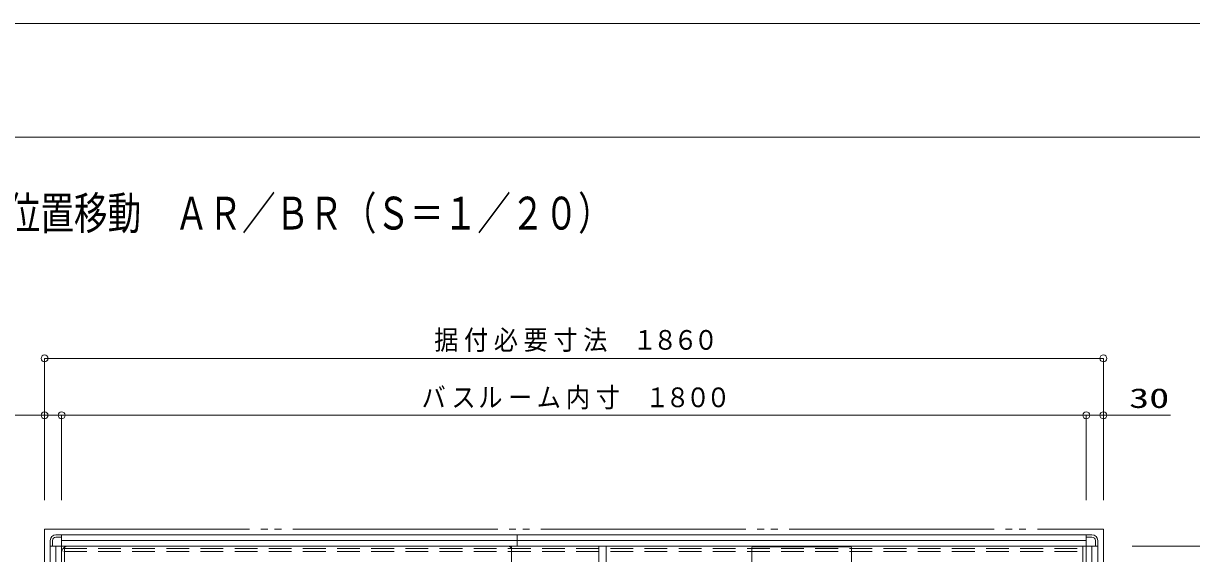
# Model space of a CAD drawing. Units: millimetres on the paper. Extents: x -305 to 305, y -152 to 152.
# Drawn here: x -246.8 to -144.2, y 101.9 to 148.5 of the extents above; entities that cross this region are included whole.
import ezdxf
from ezdxf.enums import TextEntityAlignment as Align

# ---------------------------------------------------------------- set-up
doc = ezdxf.new("R2010")
doc.units = ezdxf.units.MM
doc.linetypes.add('DASHED2', pattern=[3, 2, -1])
doc.linetypes.add('LONG_DOUBLE_CHAIN', pattern=[21.8, 18, -1, 0.6, -0.6, 0.6, -1])
for name, color, linetype, lineweight in [('0-0_0', 7, 'Continuous', 9), ('0-1_VIEW0001', 7, 'Continuous', 9), ('0-3_図面枠', 3, 'Continuous', 9), ('0-4_DEFPOINTS', 7, 'Continuous', 9)]:
    doc.layers.add(name, color=color, linetype=linetype, lineweight=lineweight)
doc.styles.add('ＭＳ ゴシック', font='')
doc.styles.get('ＭＳ ゴシック').set_extended_font_data('MS Gothic')

# ---------------------------------------------------------------- blocks, each defined once
blk = doc.blocks.new('_ORIGIN')
at = {"layer": '0-0_0'}
blk.add_line((0, 0), (-1, 0), dxfattribs=at)
blk.add_circle((0, 0), 0.5, dxfattribs=at)

msp = doc.modelspace()

# ---------------------------------------------------------------- linework, layer by layer
at = {"layer": '0-1_VIEW0001'}
for p, q in [((-244.934, 106.612), (-244.934, 119.072)), ((-244.334, 119.072), (-152.534, 119.072)), ((-151.934, 106.612), (-151.934, 119.072)), ((-245.534, 114.072), (-246.134, 114.072)), ((-243.434, 114.072), (-244.934, 114.072)), ((-243.434, 106.612), (-243.434, 114.072)), ((-242.834, 114.072), (-154.034, 114.072)), ((-242.834, 114.072), (-242.234, 114.072)), ((-154.034, 114.072), (-154.634, 114.072)), ((-153.434, 106.612), (-153.434, 114.072)), ((-153.434, 106.613), (-153.434, 114.072)), ((-151.934, 114.072), (-153.434, 114.072)), ((-151.934, 106.612), (-151.934, 114.072)), ((-151.934, 114.072), (-146.032, 114.072)), ((-151.334, 114.072), (-150.734, 114.072)), ((-244.434, 103.073), (-244.434, 32.048)), ((-244.23, 102.573), (-244.23, 103.069)), ((-153.434, 103.573), (-243.934, 103.573)), ((-243.93, 103.369), (-243.434, 103.369)), ((-153.434, 103.573), (-243.434, 103.573)), ((-243.434, 31.573), (-243.434, 103.573)), ((-243.434, 103.173), (-243.434, 103.573)), ((-153.434, 103.073), (-243.434, 103.073)), ((-203.434, 102.573), (-203.434, 103.573)), ((-153.434, 77.449), (-153.434, 103.573)), ((-152.934, 103.573), (-153.434, 103.573)), ((-152.934, 103.373), (-153.434, 103.373)), ((-152.634, 102.573), (-152.634, 103.073)), ((-152.434, 102.573), (-152.434, 103.073)), ((-152.434, 102.573), (-244.434, 102.573)), ((-244.434, 102.573), (-244.034, 102.573)), ((-243.934, 32.573), (-243.934, 102.573)), ((-243.434, 33.123), (-243.434, 102.024)), ((-242.884, 102.574), (-204.184, 102.574)), ((-203.934, 102.573), (-203.934, 32.573)), ((-203.934, 102.324), (-203.934, 32.823)), ((-182.809, 102.47), (-182.809, 94.068)), ((-174.177, 102.518), (-182.692, 102.518)), ((-174.059, 94.068), (-174.059, 102.47)), ((-152.934, 77.498), (-152.934, 102.573)), ((-152.434, 102.573), (-152.834, 102.573)), ((-152.434, 77.498), (-152.434, 102.573)), ((-149.394, 102.573), (-132.983, 102.573))]:
    msp.add_line(p, q, dxfattribs=at)
at = {"layer": '0-1_VIEW0001', "linetype": 'LONG_DOUBLE_CHAIN'}
for p, q in [((-244.934, 104.073), (-151.934, 104.073)), ((-244.934, 104.073), (-244.934, 31.073)), ((-151.934, 104.073), (-151.934, 77.498))]:
    msp.add_line(p, q, dxfattribs=at)
at = {"layer": '0-1_VIEW0001', "color": 6, "linetype": 'DASHED2'}
for p, q in [((-243.234, 102.373), (-153.734, 102.373)), ((-243.234, 102.123), (-153.734, 102.123)), ((-243.184, 97.623), (-243.184, 102.573)), ((-153.734, 97.623), (-153.734, 102.573))]:
    msp.add_line(p, q, dxfattribs=at)
at = {"layer": '0-1_VIEW0001', "color": 2}
for p, q in [((-196.252, 97.923), (-196.252, 102.573)), ((-195.617, 97.923), (-195.617, 102.573))]:
    msp.add_line(p, q, dxfattribs=at)
at = {"layer": '0-1_VIEW0001'}
for points in [[(-244.934, 106.612), (-244.934, 114.072), (-250.971, 114.072)], [(-198.309, 32.573), (-244.434, 32.573), (-244.434, 102.573)], [(-182.759, 102.52), (-182.692, 102.52), (-182.692, 102.518)], [(-174.177, 102.518), (-174.177, 102.52), (-174.109, 102.52)]]:
    msp.add_lwpolyline(points, dxfattribs=at)
for centre, radius, start, end in [((-243.934, 103.073), 0.5, 90, 180), ((-243.93, 103.069), 0.3, 90, 180), ((-152.934, 103.073), 0.5, 0, 90), ((-152.934, 103.073), 0.3, 0, 90), ((-242.884, 102.024), 0.55, 90, 180.00001), ((-204.184, 102.324), 0.25, 0, 90), ((-182.759, 102.47), 0.05, 90, 180)]:
    msp.add_arc(centre, radius, start, end, dxfattribs=at)
at = {"layer": '0-1_VIEW0001', "color": 5}
msp.add_arc((-174.109, 102.47), 0.05, 0, 90, dxfattribs=at)
at = {"layer": '0-3_図面枠'}
msp.add_lwpolyline([(-291.017, -138.498), (108.983, -138.498), (108.983, 138.502), (-291.017, 138.502)], close=True, dxfattribs=at)
at = {"layer": '0-4_DEFPOINTS'}
msp.add_line((118.983, 148.502), (-301.017, 148.502), dxfattribs=at)

# ---------------------------------------------------------------- block references
at = {"layer": '0-1_VIEW0001', "xscale": 0.6, "yscale": 0.6, "rotation": 180}
for p in [(-244.934, 119.072), (-243.434, 114.072), (-243.434, 114.072), (-151.934, 114.072)]:
    msp.add_blockref('_ORIGIN', p, dxfattribs=at)
at = {"layer": '0-1_VIEW0001', "xscale": 0.6, "yscale": 0.6}
for p in [(-151.934, 119.072), (-244.934, 114.072), (-153.434, 114.072), (-153.434, 114.072)]:
    msp.add_blockref('_ORIGIN', p, dxfattribs=at)

# ---------------------------------------------------------------- texts
at = {"layer": '0-0_0', "style": 'ＭＳ ゴシック', "width": 0.75}
msp.add_text('■平面図\u3000１４１８ドア位置移動\u3000ＡＲ／ＢＲ（Ｓ＝１／２０）', height=2.886, dxfattribs=at).set_placement((-280.735, 129.523), align=Align.BOTTOM_LEFT)
at = {"layer": '0-1_VIEW0001', "style": 'ＭＳ ゴシック'}
for s, width, p in [('据', 0.9, (-210.712, 119.312)), ('付', 0.9, (-208.095, 119.312)), ('必', 0.9, (-205.478, 119.312)), ('要', 0.9, (-202.86, 119.312)), ('寸', 0.9, (-200.243, 119.312)), ('法', 0.9, (-197.626, 119.312)), ('１', 0.9, (-193.27, 119.312)), ('８', 0.9, (-191.481, 119.312)), ('６', 0.9, (-189.692, 119.312)), ('０', 0.9, (-187.902, 119.312)), ('バ', 0.9, (-211.816, 114.266)), ('ス', 0.9, (-209.199, 114.266)), ('ル', 0.9, (-206.837, 114.266)), ('ム', 0.9, (-201.706, 114.266)), ('内', 0.9, (-199.15, 114.266)), ('寸', 0.9, (-196.532, 114.266)), ('１', 0.9, (-192.176, 114.266)), ('８', 0.9, (-190.387, 114.266)), ('０', 0.9, (-188.598, 114.266)), ('０', 0.9, (-186.809, 114.266)), ('30', 1.5, (-149.674, 114.198)), ('ー', 0.9, (-204.22, 114.266))]:
    msp.add_text(s, height=1.73, dxfattribs=dict(at, width=width)).set_placement(p, align=Align.BOTTOM_LEFT)

doc.saveas('drawing.dxf')
